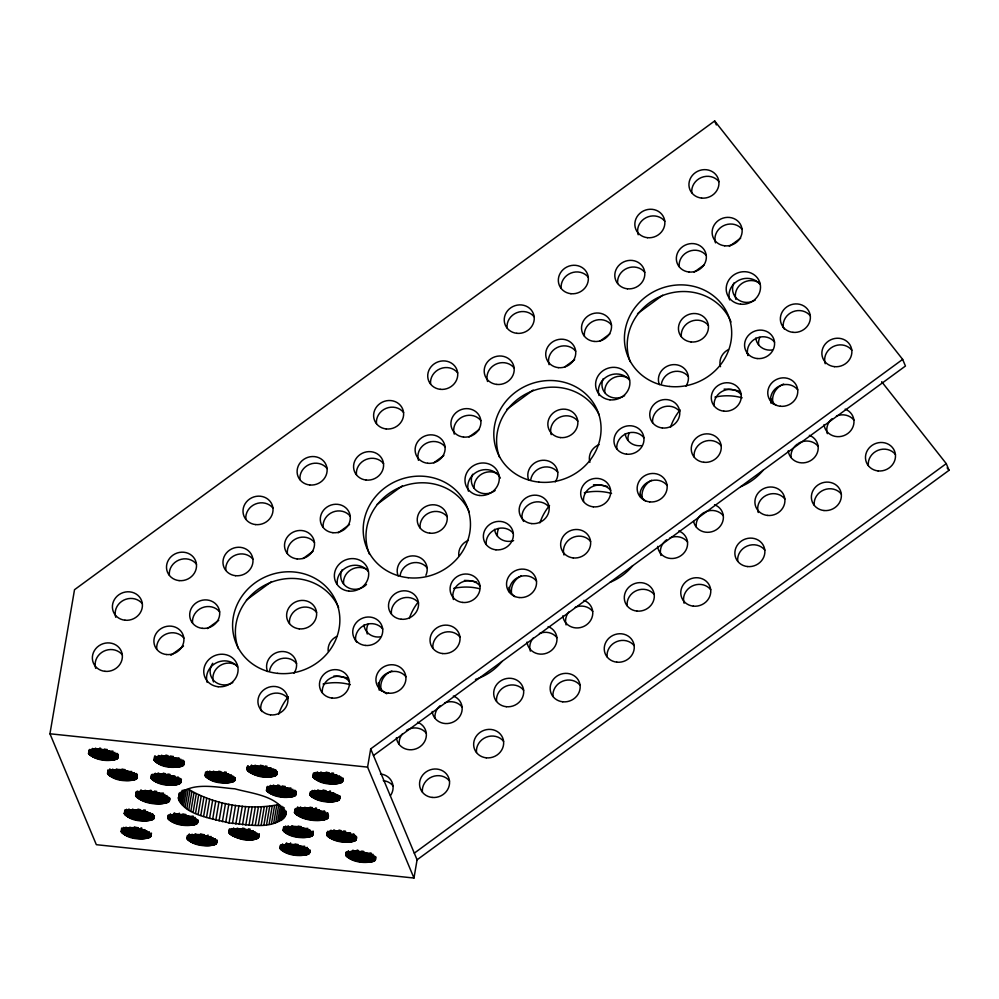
<?xml version="1.0" encoding="UTF-8"?>
<svg xmlns="http://www.w3.org/2000/svg" width="999" height="999" viewBox="0 0 999 999"><rect width="100%" height="100%" fill="white"/><g stroke="black" fill="none" stroke-linecap="round" stroke-linejoin="round"><path stroke-width="1.5" d="M247.115 769.08C252.622 776.947 269.867 780.294 277.048 773.763C274.375 768.456 267.008 767.869 261.775 766.633C258.204 766.146 254.52 765.908 250.961 766.595C248.239 766.27 245.642 771.727 247.627 766.033M178.247 797.864C186.526 780.119 219.268 787.886 234.84 788.81C251.486 793.568 279.807 795.704 285.602 815.034C273.788 831.38 246.341 824.013 229.083 823.001C214.61 818.681 176.386 814.697 179.033 793.306M258.803 837.037C253.621 828.883 236.376 825.873 228.896 832.005C233.479 839.073 256.968 845.341 259.328 833.99M902.659 359.39L370.691 748.888L417.082 859.802L413.973 878.034L96.341 844.692L49.95 733.778L74.513 589.697L714.672 120.966L902.659 359.39L905.444 366.034L373.476 755.544M88.424 753.321C93.244 745.279 112.662 750.261 118.194 756.805C114.236 763.898 87.275 760.152 88.948 750.274M88.586 753.646L89.098 750.611M88.799 753.97L89.573 749.425M89.073 754.307L89.848 749.75M89.41 754.645L90.185 750.099M89.798 754.994L90.572 750.436M90.235 755.331L91.271 749.25M90.722 755.669L91.758 749.587M91.259 756.006L92.557 748.401M91.846 756.33L93.144 748.738M92.482 756.655L93.769 749.063M93.157 756.967L94.443 749.375M93.869 757.279L95.417 748.164M94.618 757.579L96.166 748.463M95.405 757.866L96.953 748.763M96.216 758.154L97.777 749.038M97.065 758.416L98.614 749.3M97.927 758.666L99.75 748.026M98.826 758.903L100.637 748.263M99.725 759.128L101.286 750.012M100.649 759.327L102.21 750.212M101.586 759.515L103.134 750.399M102.522 759.677L104.333 749.05M103.459 759.827L105.27 749.2M104.395 759.964L106.219 749.325M105.332 760.064L107.155 749.437M106.269 760.164L107.817 751.048M107.18 760.227L108.729 751.111M108.079 760.276L109.628 751.161M108.966 760.301L110.514 751.186M107.405 773.089C114.323 766.283 131.631 769.867 137.35 777.522C131.319 783.491 106.868 780.993 107.929 770.054M107.617 773.738L108.004 770.379M109.815 760.301L111.376 751.198M107.805 774.063L108.317 771.028M108.054 774.4L108.566 771.365M110.652 760.289L112.2 751.173M108.354 774.737L109.128 770.179M108.716 775.074L109.753 769.005M111.451 760.251L113.012 751.136M109.128 775.424L110.165 769.342M109.59 775.761L110.627 769.68M112.225 760.189L113.524 752.597M110.102 776.098L111.139 770.017M112.962 760.114L114.261 752.522M110.677 776.423L111.713 770.354M113.661 760.014L114.96 752.422M111.276 776.747L112.575 769.155M114.311 759.889L115.347 753.82M111.938 777.072L113.237 769.48M114.935 759.752L115.971 753.683M115.497 759.602L116.533 753.521M112.637 777.384L113.923 769.792M116.009 759.415L117.045 753.346M113.362 777.697L114.66 770.092M116.483 759.228L117.258 754.67M116.895 759.015L117.67 754.457M117.258 758.778L118.032 754.22M114.136 777.984L115.434 770.391M117.57 758.541L118.082 755.506M117.82 758.278L118.332 755.244M114.935 778.271L116.483 769.155M115.772 778.546L117.32 769.43M116.621 778.795L118.182 769.68M117.507 779.045L119.056 769.929M118.406 779.27L119.955 770.154M119.318 779.482L120.867 770.366M120.242 779.682L122.053 769.043M121.179 779.857L122.989 769.218M122.115 780.007L123.938 769.38M123.064 780.157L124.875 769.517M124.001 780.269L125.549 771.153M124.925 780.369L126.486 771.253M125.849 780.444L127.41 771.34M126.761 780.506L128.309 771.39M127.647 780.544L129.208 771.428M128.521 780.556L130.07 771.44M129.37 780.556L130.919 771.44M121.129 831.418C127.672 824.275 145.142 828.146 151.049 835.551C145.292 841.857 120.355 839.123 121.603 828.071M124.251 813.348C131.156 806.543 148.476 810.127 154.196 817.781C148.114 823.75 123.314 821.278 124.75 810.002M121.229 831.742L121.753 828.708M124.326 813.673L124.838 810.639M121.391 832.067L121.903 829.033M124.45 813.998L124.975 810.963M130.182 780.531L131.743 771.415M121.603 832.404L122.128 829.37M124.65 814.322L125.162 811.288M124.887 814.66L125.674 810.102M121.878 832.741L122.665 828.183M130.969 780.481L132.268 772.876M122.215 833.079L122.989 828.521M125.2 814.997L125.974 810.439M125.549 815.334L126.586 809.265M122.602 833.416L123.639 827.334M131.731 780.406L133.017 772.814M125.961 815.671L126.998 809.602M123.039 833.753L124.076 827.684M132.442 780.319L133.741 772.726M126.436 816.021L127.472 809.939M123.526 834.09L124.563 828.021M126.948 816.345L127.984 810.276M133.117 780.207L134.415 772.614M124.063 834.427L125.1 828.346M127.51 816.683L128.809 809.09M133.754 780.082L134.79 774M124.65 834.752L125.949 827.16M128.122 817.007L129.42 809.415M134.341 779.932L135.377 773.85M125.287 835.077L126.586 827.484M134.89 779.757L135.926 773.688M128.771 817.332L130.07 809.739M125.961 835.401L127.26 827.809M135.377 779.57L136.413 773.501M129.47 817.644L130.769 810.052M135.814 779.37L136.601 774.812M136.201 779.145L136.988 774.587M126.673 835.713L127.972 828.109M136.538 778.908L137.313 774.35M130.207 817.956L131.506 810.351M136.813 778.658L137.338 775.624M127.422 836.013L128.721 828.408M130.969 818.243L132.53 809.128M128.209 836.3L129.77 827.184M135.552 795.641C140.647 786.725 164.086 792.294 169.643 799.862C164.623 807.716 134.64 803.658 135.976 792.232M131.781 818.531L133.329 809.415M135.714 796.016L136.501 791.458M129.021 836.575L130.582 827.459M135.951 796.39L136.726 791.832M132.605 818.805L134.166 809.689M136.239 796.777L137.013 792.219M129.87 836.837L131.418 827.721M136.601 797.165L137.637 791.083M133.466 819.055L135.015 809.939M137.025 797.552L138.049 791.47M130.744 837.087L132.293 827.971M137.5 797.939L138.536 791.857M134.341 819.305L135.901 810.189M138.049 798.326L139.073 792.244M131.631 837.324L133.179 828.208M135.24 819.53L136.801 810.414M138.649 798.701L139.935 791.108M132.53 837.549L134.353 826.91M139.298 799.088L140.847 789.972M136.164 819.742L137.974 809.103M133.454 837.749L135.265 827.122M139.997 799.462L141.558 790.346M137.088 819.942L138.898 809.302M140.759 799.824L142.308 790.709M134.39 837.936L136.201 827.309M138.024 820.117L139.835 809.477M141.558 800.174L143.119 791.058M135.327 838.111L137.138 827.472M138.961 820.266L140.509 811.151M142.407 800.524L143.956 791.408M136.264 838.261L138.074 827.622M139.897 820.416L141.458 811.3M143.294 800.861L145.105 790.221M137.213 838.386L138.761 829.27M140.834 820.529L142.395 811.413M144.218 801.186L146.029 790.546M138.149 838.498L139.698 829.382M141.771 820.629L143.581 809.989M145.167 801.485L146.978 790.858M139.073 838.586L140.884 827.946M142.695 820.703L144.505 810.077M139.985 838.648L141.796 828.021M146.154 801.785L147.964 791.146M143.606 820.766L145.417 810.127M150.961 777.834C157.467 770.654 174.95 774.55 180.869 781.93C176.036 788.373 149.7 785.127 151.486 774.787M154.071 759.727C161.039 752.959 178.334 756.505 184.016 764.198C177.897 770.129 152.635 767.694 154.633 756.081M140.884 838.698L142.445 829.582M151.061 778.146L151.586 775.112M154.146 760.039L154.658 757.005M147.165 802.06L148.976 791.42M151.224 778.483L151.748 775.436M154.271 760.364L154.795 757.329M151.448 778.808L152.223 774.25M154.458 760.701L155.232 756.143M144.493 820.803L146.041 811.688M154.695 761.026L155.482 756.468M151.723 779.145L152.497 774.587M141.771 838.723L143.319 829.607M154.995 761.363L155.782 756.805M148.189 802.309L150.262 790.159M152.06 779.482L152.835 774.924M145.367 820.816L146.915 811.7M155.357 761.7L156.131 757.142M152.447 779.819L153.222 775.274M142.62 838.735L144.181 829.62M155.769 762.05L156.543 757.492M152.884 780.169L153.921 774.088M146.204 820.816L147.765 811.7M149.238 802.547L151.311 790.396M156.231 762.387L157.255 756.305M143.456 838.723L145.017 829.607M153.384 780.506L154.42 774.425M156.731 762.724L157.767 756.643M147.028 820.791L148.327 813.186M153.921 780.831L155.22 773.238M144.268 838.685L145.554 831.081M150.3 802.771L152.11 792.132M157.293 763.049L158.591 755.456M147.815 820.741L149.113 813.136M154.508 781.168L155.807 773.576M145.03 838.623L146.329 831.031M157.904 763.386L159.203 755.781M151.373 802.971L153.184 792.332M148.564 820.666L149.862 813.074M155.145 781.493L156.443 773.9M145.767 838.536L147.065 830.943M158.554 763.698L159.852 756.106M155.819 781.805L157.118 774.213M149.288 820.579L150.574 812.986M152.447 803.146L154.52 790.996M146.466 838.436L147.502 832.367M159.253 764.01L160.539 756.418M149.962 820.466L150.999 814.385M156.531 782.117L158.092 773.001M147.128 838.323L148.164 832.242M159.977 764.322L161.526 755.207M147.74 838.186L148.776 832.105M150.599 820.341L151.636 814.26M153.521 803.308L155.594 791.146M157.293 782.417L158.841 773.301M151.186 820.191L152.223 814.11M148.302 838.024L149.338 831.942M160.739 764.622L162.3 755.506M148.826 837.849L149.6 833.291M151.723 820.017L152.76 813.935M154.595 803.433L156.668 791.283M158.079 782.704L159.628 773.588M149.288 837.649L150.062 833.091M152.223 819.829L152.997 815.271M161.538 764.897L163.099 755.781M149.7 837.437L150.225 834.402M152.66 819.63L153.434 815.072M158.891 782.979L160.439 773.863M153.047 819.405L153.571 816.37M155.657 803.546L157.467 792.906M150.062 837.212L150.587 834.165M162.375 765.172L163.923 756.056M150.374 836.962L150.886 833.928M153.384 819.168L153.896 816.133M150.624 836.712L151.149 833.666M153.659 818.918L154.183 815.883M159.74 783.241L161.289 774.138M150.824 836.438L151.473 833.116M153.883 818.656L154.395 815.609M156.706 803.633L158.516 792.994M163.224 765.434L164.785 756.318M160.602 783.491L162.163 774.387M164.111 765.671L165.921 755.044M157.742 803.696L159.553 793.056M161.501 783.728L163.312 773.101M165.01 765.908L166.821 755.269M158.754 803.733L160.577 793.094M162.4 783.953L164.223 773.313M165.921 766.121L167.732 755.481M159.753 803.745L161.563 793.106M163.324 784.153L165.135 773.526M166.845 766.32L168.394 757.205M160.714 803.733L162.525 793.106M164.261 784.34L165.809 775.224M161.638 803.696L163.449 793.069M167.782 766.495L169.331 757.379M165.197 784.502L166.746 775.399M168.719 766.658L170.529 756.018M162.537 803.646L164.086 794.53M166.134 784.652L167.944 774.025M163.386 803.558L164.935 794.442M169.655 766.795L171.478 756.156M167.083 784.789L168.893 774.15M164.198 803.446L165.497 795.853M170.604 766.92L172.415 756.28M168.007 784.889L169.83 774.262M164.96 803.321L166.259 795.728M171.528 767.02L173.339 756.38M165.684 803.171L166.97 795.566M168.943 784.977L170.492 775.873M166.346 802.996L167.382 796.915M172.452 767.095L174.013 757.979M169.855 785.052L171.403 775.936M166.958 802.796L167.994 796.715M167.507 802.584L168.282 798.026M173.364 767.157L174.912 758.041M170.754 785.102L172.303 775.986M167.994 802.347L168.781 797.789M168.431 802.085L169.206 797.527M174.251 767.195L175.812 758.079M168.806 801.81L169.318 798.775M171.628 785.127L173.189 776.011M169.106 801.523L169.63 798.488M169.355 801.21L169.867 798.176M175.125 767.207L176.686 758.091M172.49 785.127L174.051 776.011M175.974 767.207L177.522 758.091M167.807 818.094C174.313 810.901 191.796 814.809 197.715 822.189C192.869 828.633 166.546 825.386 168.319 815.047M173.327 785.114L174.875 775.998M167.907 818.406L168.419 815.371M168.069 818.743L168.581 815.696M176.798 767.182L178.346 758.066M168.294 819.068L168.806 816.033M174.126 785.077L175.424 777.472M168.569 819.405L169.081 816.37M177.585 767.132L179.133 758.016M168.893 819.742L169.68 815.184M174.9 785.014L176.186 777.422M169.281 820.079L170.317 814.01M178.334 767.07L179.633 759.477M169.73 820.429L170.767 814.347M175.624 784.927L176.923 777.334M179.058 766.982L180.357 759.377M170.217 820.766L171.254 814.684M176.323 784.827L177.622 777.234M179.745 766.87L181.031 759.277M170.767 821.091L171.791 815.022M176.985 784.715L178.272 777.11M180.382 766.745L181.418 760.664M171.353 821.428L172.39 815.346M177.585 784.565L178.621 778.496M180.969 766.595L182.005 760.514M178.159 784.415L179.196 778.333M171.978 821.752L173.277 814.148M178.671 784.227L179.708 778.159M181.518 766.42L182.555 760.351M179.133 784.04L179.92 779.482M182.018 766.245L183.042 760.164M172.665 822.065L174.213 812.949M179.545 783.828L180.332 779.27M182.455 766.033L183.229 761.475M182.854 765.821L183.629 761.263M173.376 822.377L174.925 813.261M179.907 783.591L180.694 779.033M180.22 783.353L180.732 780.306M183.192 765.584L183.966 761.026M180.469 783.091L180.981 780.057M183.466 765.334L183.991 762.287M180.657 782.816L181.381 779.195M183.691 765.072L184.378 761.75M174.126 822.676L175.687 813.561M178.384 798.988L179.171 794.43M174.912 822.964L176.473 813.848M178.734 800.137L180.032 792.544M179.296 801.31L180.844 792.195M175.737 823.238L177.285 814.123M176.573 823.501L178.134 814.385M180.057 802.497L182.13 790.346M177.447 823.75L179.258 813.124M181.031 803.708L183.366 790.034M178.334 823.988L179.895 814.872M182.205 804.919L184.79 789.722M179.246 824.212L180.794 815.097M180.17 824.412L181.718 815.296M183.579 806.131L186.426 789.422M181.094 824.6L182.917 813.96M182.043 824.762L183.853 814.135M185.14 807.354L188.237 789.123C214.91 804.907 248.426 810.626 278.821 804.545L275.712 822.776M182.979 824.912L184.79 814.285M183.916 825.049L185.727 814.41M186.875 808.566L189.985 790.334M184.852 825.149L186.401 816.033M185.777 825.236L187.337 816.121M188.799 809.764L191.908 791.533M186.701 825.311L188.249 816.195M187.6 825.361L189.148 816.245M188.474 825.386L190.022 816.27M190.896 810.951L194.006 792.719M186.95 838.473C193.107 831.006 210.777 835.152 216.82 842.319C212.312 849.025 185.752 845.566 187.475 835.426M187.075 838.785L187.6 835.751M189.335 825.386L190.884 816.27M187.263 839.123L187.787 836.088M187.512 839.46L188.024 836.413M190.16 825.374L191.721 816.258M187.812 839.797L188.586 835.239M188.162 840.134L189.198 834.053M190.971 825.336L192.52 816.22M193.144 812.112L196.254 793.88M188.574 840.471L189.61 834.39M189.036 840.808L190.072 834.739M191.733 825.274L193.294 816.158M189.548 841.146L190.584 835.064M192.47 825.186L193.769 817.594M190.11 841.483L191.134 835.401M193.169 825.087L194.455 817.494M190.709 841.807L192.008 834.215M195.554 813.248L198.664 795.029M193.818 824.974L195.117 817.369M191.358 842.132L192.657 834.527M194.43 824.824L195.467 818.755M194.992 824.674L196.029 818.593M192.058 842.444L193.344 834.852M195.517 824.487L196.291 819.929M192.782 842.744L194.081 835.152M195.979 824.3L196.753 819.742M196.391 824.075L197.165 819.53M198.114 814.36L201.211 796.141M193.556 843.044L195.105 833.928M196.753 823.85L197.265 820.816M205.095 775.386C211.988 768.556 229.308 772.152 235.04 779.794C228.971 785.788 204.171 783.303 205.594 772.04M197.053 823.613L197.577 820.566M205.17 775.699L205.682 772.664M197.303 823.351L197.827 820.304M205.294 776.023L205.819 772.989M197.49 823.076L198.014 820.042M205.494 776.36L206.006 773.313M194.355 843.331L195.904 834.215M205.744 776.698L206.518 772.14M206.044 777.035L206.818 772.477M206.406 777.372L207.442 771.29M195.18 843.606L196.728 834.49M206.818 777.709L207.854 771.628M200.799 815.446L203.896 797.214M196.041 843.855L197.59 834.739M207.28 778.046L208.316 771.965M207.804 778.383L208.841 772.302M196.915 844.105L198.464 834.989M208.366 778.721L209.665 771.116M197.814 844.33L199.363 835.214M208.978 779.045L210.277 771.44M209.64 779.357L210.926 771.765M198.726 844.542L200.537 833.915M203.596 816.483L206.706 798.251M210.327 779.682L211.626 772.077M199.65 844.742L201.461 834.103M211.064 779.982L212.362 772.389M200.587 844.917L202.397 834.29M211.838 780.269L213.386 771.166M201.523 845.079L203.334 834.452M212.637 780.556L214.198 771.44M206.518 817.482L209.628 799.25M202.472 845.216L204.283 834.59M213.474 780.831L215.022 771.715M203.409 845.341L204.957 836.225M214.323 781.081L215.884 771.977M204.333 845.441L205.894 836.325M215.21 781.33L216.758 772.215M209.54 818.431L212.65 800.211M205.257 845.529L206.818 836.413M216.109 781.555L217.657 772.439M206.169 845.579L207.979 834.952M217.02 781.767L218.831 771.141M207.068 845.616L208.616 836.5M217.944 781.967L219.768 771.328M207.929 845.641L209.49 836.525M218.881 782.142L220.704 771.503M212.65 819.342L215.759 801.111M208.779 845.629L210.339 836.525M219.83 782.292L221.378 773.189M209.603 845.604L211.151 836.488M220.767 782.442L222.315 773.326M210.389 845.566L211.688 837.961M221.703 782.554L223.264 773.438M211.151 845.491L212.437 837.899M215.834 820.191L218.943 801.96M211.863 845.404L213.162 837.811M222.64 782.654L224.45 772.015M212.55 845.291L213.586 839.222M223.564 782.729L225.374 772.102M213.187 845.166L214.223 839.085M213.774 845.017L214.81 838.948M224.463 782.791L226.273 772.152M214.323 844.854L215.359 838.773M214.822 844.667L215.597 840.109M225.362 782.829L226.91 773.713M215.26 844.467L216.046 839.909M219.081 820.978L222.19 802.759M215.659 844.242L216.171 841.208M215.996 844.005L216.508 840.971M226.224 782.841L227.784 773.726M216.271 843.755L217.02 840.459M216.671 843.218L217.183 840.184M227.073 782.829L228.621 773.726M227.884 782.804L229.183 775.212M228.671 782.754L229.97 775.162M222.39 821.715L225.499 803.483M229.42 782.692L230.719 775.087M230.145 782.592L231.431 774.999M230.819 782.492L231.855 776.41M231.456 782.354L232.48 776.273M232.043 782.205L233.079 776.123M225.724 822.389L228.833 804.158M232.58 782.03L233.354 777.484M233.067 781.842L233.853 777.297M233.516 781.643L234.29 777.085M233.903 781.418L234.415 778.383M234.228 781.181L234.753 778.146M234.503 780.931L235.027 777.896M234.728 780.669L235.24 777.634M229.083 823.001L232.193 804.769M228.908 832.317L229.408 828.97M228.983 832.642L229.495 829.595M229.121 832.966L229.633 829.919M229.308 833.291L229.82 830.256M229.558 833.628L230.332 829.07M229.857 833.965L230.632 829.407M230.22 834.302L230.994 829.744M230.632 834.64L231.668 828.571M232.455 823.538L235.564 805.306M231.106 834.977L232.143 828.908M231.618 835.314L232.655 829.245M232.18 835.651L233.479 828.059M232.792 835.976L234.091 828.383M233.454 836.3L234.74 828.708M235.826 824.013L238.936 805.781M234.153 836.613L235.439 829.02M234.877 836.912L236.176 829.32M235.652 837.212L237.2 828.096M247.153 769.692L247.615 766.345M247.252 770.017L247.777 766.982M247.415 770.354L247.939 767.307M247.64 770.679L248.426 766.121M236.451 837.487L238.012 828.383M247.927 771.016L248.701 766.458M239.186 824.4L242.295 806.181M248.264 771.353L249.038 766.795M237.287 837.761L238.836 828.646M248.651 771.69L249.425 767.132M249.101 772.04L249.875 767.482M238.149 838.024L239.698 828.908M249.588 772.377L250.624 766.295M239.023 838.261L240.584 829.145M250.137 772.702L251.423 765.109M250.724 773.039L252.023 765.434M239.922 838.498L241.483 829.382M242.52 824.737L245.629 806.505M251.361 773.363L252.66 765.758M240.834 838.698L242.657 828.071M252.035 773.676L253.334 766.083M241.77 838.898L243.581 828.258M252.759 773.988L254.058 766.383M253.509 774.287L255.07 765.172M242.707 839.073L244.518 828.446M245.804 824.987L248.913 806.755M254.295 774.575L255.856 765.459M243.644 839.235L245.192 830.119M255.12 774.849L256.681 765.734M244.58 839.372L246.141 830.256M255.969 775.112L257.517 765.996M245.517 839.485L247.078 830.381M256.843 775.361L258.391 766.245M246.453 839.585L248.264 828.958M249.038 825.162L252.135 806.93M257.73 775.599L259.278 766.483M247.377 839.672L249.188 829.033M258.641 775.811L260.452 765.184M248.276 839.722L250.1 829.095M259.565 776.011L261.376 765.384M249.176 839.759L250.724 830.644M260.489 776.198L262.312 765.571M252.198 825.261L255.307 807.03M250.037 839.772L251.598 830.656M261.426 776.373L263.249 765.734M250.886 839.772L252.435 830.656M251.698 839.747L253.259 830.631M262.375 776.51L263.923 767.394M252.485 839.697L253.783 832.092M263.311 776.648L265.122 766.008M255.282 825.286L258.391 807.055M253.247 839.622L254.533 832.03M264.248 776.747L266.059 766.121M253.958 839.535L255.257 831.942M265.172 776.835L266.983 766.208M254.633 839.422L255.669 833.341M255.269 839.285L256.306 833.216M266.084 776.91L267.645 767.794M255.856 839.135L256.893 833.066M258.279 825.224L261.388 807.005M256.393 838.973L257.168 834.415M266.983 776.947L268.544 767.831M256.893 838.785L257.667 834.227M257.33 838.573L258.104 834.015M267.869 776.972L269.418 767.856M257.717 838.361L258.229 835.314M258.042 838.124L258.566 835.077M258.316 837.874L258.841 834.827M266.358 790.246C271.129 782.18 290.584 787.2 296.129 793.718C292.207 800.836 265.21 797.065 266.883 787.212M268.719 776.972L270.279 767.856M258.541 837.599L259.216 834.29M266.521 790.584L267.045 787.537M266.745 790.908L267.52 786.35M261.164 825.099L264.273 806.867M267.02 791.245L267.794 786.688M269.555 776.96L271.104 767.844M267.357 791.583L268.132 787.025M267.744 791.932L268.519 787.374M270.354 776.922L271.641 769.317M268.182 792.269L269.218 786.188M271.116 776.86L272.415 769.267M268.669 792.607L269.705 786.525M269.218 792.944L270.504 785.339M271.853 776.772L273.152 769.18M263.936 824.899L267.045 806.668M269.805 793.268L271.104 785.676M272.54 776.673L273.838 769.08M273.202 776.548L274.238 770.479M270.442 793.593L271.728 786.001M273.801 776.41L274.837 770.329M271.116 793.905L272.402 786.313M274.363 776.248L275.399 770.179M266.583 824.612L269.693 806.38M271.828 794.217L273.376 785.102M274.875 776.073L275.911 769.992M275.349 775.873L276.124 771.315M275.749 775.661L276.536 771.103M272.577 794.517L274.138 785.401M276.111 775.424L276.623 772.389M276.411 775.187L276.935 772.14M273.364 794.804L274.925 785.689M276.661 774.924L277.173 771.89M269.093 824.262L272.203 806.031M274.188 795.079L275.736 785.963M275.037 795.354L276.586 786.238M275.899 795.604L277.71 784.964M271.453 823.838L274.563 805.606M276.785 795.828L278.609 785.202M277.697 796.053L279.508 785.426M273.664 823.338L276.773 805.107M278.621 796.253L280.17 787.137M279.558 796.44L281.106 787.324M280.494 796.615L282.305 785.976M281.431 796.752L283.241 786.126M277.585 822.14L280.432 805.431M282.367 796.89L284.191 786.25M283.304 797.002L285.115 786.363M279.27 821.44L281.855 806.255M284.228 797.09L285.789 787.974M280.769 820.691L283.104 807.017M285.152 797.152L286.701 788.036M282.093 819.867L284.153 807.716M286.051 797.202L287.6 788.086M283.204 819.005L284.752 809.889M286.925 797.227L288.486 788.111M284.116 818.081L285.152 812M287.787 797.227L289.335 788.111M284.815 817.107L285.851 811.026M285.314 816.096L286.089 811.538M279.957 848.126C286.413 840.908 303.921 844.842 309.865 852.184C305.07 858.665 278.696 855.394 280.469 845.092M283.092 830.194C289.598 823.014 307.08 826.91 313.012 834.29C308.167 840.733 281.83 837.487 283.616 827.147M285.602 815.034L286.114 812M288.624 797.214L290.172 788.099M280.057 848.451L280.582 845.404M283.204 830.506L283.716 827.472M280.232 848.775L280.744 845.741M283.366 830.843L283.878 827.796M280.444 849.113L280.969 846.066M283.579 831.168L284.365 826.61M289.423 797.177L290.971 788.061M280.731 849.45L281.506 844.892M283.866 831.505L284.64 826.947M281.069 849.787L281.843 845.229M284.191 831.842L284.965 827.284M290.185 797.115L291.483 789.522M281.456 850.124L282.492 844.043M284.578 832.192L285.614 826.111M290.921 797.04L292.22 789.435M281.905 850.461L282.942 844.38M285.027 832.529L286.064 826.448M282.392 850.798L283.429 844.717M285.514 832.866L286.551 826.785M291.621 796.927L292.919 789.335M282.942 851.136L283.978 845.054M286.051 833.191L287.088 827.122M292.27 796.815L293.306 790.733M283.529 851.46L284.565 845.391M292.882 796.678L293.918 790.596M286.638 833.528L287.937 825.936M293.444 796.515L294.48 790.434M284.166 851.785L285.464 844.192M287.275 833.853L288.574 826.26M293.968 796.328L295.005 790.259M284.852 852.097L286.401 842.994M287.949 834.165L289.248 826.573M294.43 796.141L295.204 791.583M294.842 795.928L295.617 791.37M285.564 852.409L287.113 843.293M288.674 834.477L289.96 826.885M295.204 795.691L295.979 791.133M295.504 795.454L296.029 792.407M295.754 795.192L296.278 792.157M286.313 852.709L287.874 843.593M289.423 834.777L290.721 827.184M287.113 852.996L288.661 843.88M290.209 835.064L291.758 825.948M294.368 812.312C299.463 803.396 322.902 808.965 328.459 816.533C324.363 824.475 292.982 819.954 294.892 809.277M294.53 812.686L295.055 809.64M287.924 853.271L289.485 844.155M291.021 835.339L292.582 826.223M294.767 813.061L295.542 808.503M295.055 813.448L295.829 808.89M295.417 813.835L296.191 809.277M288.773 853.533L290.584 842.906M291.87 835.614L293.431 826.498M295.841 814.222L296.865 808.141M289.648 853.783L291.196 844.667M292.744 835.863L294.293 826.747M296.316 814.61L297.615 807.005M296.865 814.997L298.152 807.392M290.534 854.02L292.095 844.904M293.631 836.088L295.18 826.972M297.452 815.371L298.751 807.779M291.446 854.245L292.994 845.129M294.543 836.313L296.091 827.197M298.114 815.758L299.413 808.154M298.813 816.133L300.374 807.017M292.37 854.445L293.918 845.329M295.467 836.513L297.015 827.397M299.575 816.495L301.124 807.379M293.294 854.632L295.117 843.993M296.391 836.7L298.202 826.073M300.374 816.845L301.935 807.729M294.243 854.794L296.054 844.155M297.327 836.875L299.138 826.235M301.223 817.194L302.772 808.079M295.18 854.944L296.99 844.305M298.276 837.012L300.087 826.385M302.11 817.532L303.659 808.416M296.116 855.069L297.927 844.43M299.213 837.15L301.024 826.51M303.034 817.856L304.845 807.217M297.053 855.181L298.614 846.066M300.15 837.249L301.698 828.146M303.983 818.156L305.794 807.529M297.977 855.269L299.538 846.153M301.074 837.349L302.635 828.233M304.97 818.456L306.78 807.816M298.901 855.331L300.449 846.215M301.985 837.412L303.546 828.296M312.924 776.573C319.468 769.417 336.925 773.301 342.844 780.706C337.075 787 312.15 784.277 313.399 773.214M305.981 818.73L307.792 808.091M309.89 794.842C314.598 786.725 334.091 791.782 339.648 798.276C335.776 805.419 308.741 801.623 310.402 791.795M313.024 776.897L313.536 773.85M299.787 855.381L301.348 846.265M302.884 837.462L304.445 828.346M310.052 795.167L310.577 792.132M313.187 777.222L313.698 774.175M310.277 795.504L310.789 792.457M313.399 777.547L314.173 772.989M310.552 795.841L311.338 791.283M313.674 777.884L314.448 773.326M300.674 855.406L302.222 846.29M303.771 837.487L305.319 828.371M307.005 818.98L308.828 808.353M310.889 796.178L311.676 791.62M314.011 778.221L314.785 773.663M311.288 796.515L312.325 790.434M314.398 778.571L315.422 772.489M301.523 855.406L303.084 846.29M304.633 837.487L306.181 828.371M311.725 796.852L312.762 790.771M314.835 778.908L315.871 772.826M308.054 819.217L310.127 807.067M312.225 797.19L313.261 791.108M302.36 855.381L303.908 846.265M305.457 837.474L307.018 828.358M315.322 779.245L316.358 773.164M312.762 797.527L313.798 791.445M315.859 779.582L317.158 771.977M303.159 855.344L304.707 846.228M309.116 819.442L311.188 807.292M306.256 837.437L307.817 828.321M313.361 797.851L314.648 790.259M316.446 779.907L317.744 772.314M303.921 855.281L305.219 847.689M307.03 837.374L308.329 829.782M310.19 819.642L312.262 807.492M313.998 798.176L315.284 790.584M317.083 780.231L318.369 772.639M304.658 855.206L305.956 847.602M307.767 837.287L309.053 829.694M314.673 798.488L315.971 790.896M317.757 780.544L319.043 772.951M311.263 819.817L313.074 809.19M305.357 855.107L306.643 847.502M308.466 837.187L309.752 829.595M315.384 798.8L316.683 791.208M318.469 780.856L319.767 773.263M306.006 854.982L307.292 847.389M309.116 837.075L310.152 830.993M312.337 819.979L314.148 809.34M306.618 854.832L307.642 848.763M309.727 836.925L310.764 830.856M316.146 799.1L317.694 789.984M319.218 781.156L320.766 772.04M307.18 854.682L308.204 848.601M310.289 836.775L311.064 832.217M307.692 854.495L308.466 849.937M313.411 820.104L315.484 807.954M316.933 799.387L318.481 790.271M320.005 781.443L321.553 772.327M310.801 836.588L311.588 832.03M308.154 854.295L308.928 849.737M311.276 836.4L312.05 831.842M308.566 854.083L309.078 851.048M311.688 836.188L312.462 831.63M317.757 799.662L319.305 790.546M320.816 781.73L322.377 772.614M314.473 820.216L316.546 808.066M308.916 853.858L309.44 850.811M312.05 835.951L312.824 831.393M309.215 853.608L309.74 850.574M312.35 835.713L313.124 831.156M309.465 853.346L310.165 850.037M312.6 835.451L313.112 832.417M318.594 799.924L320.155 790.821M321.666 781.992L323.214 772.876M312.787 835.176L313.311 832.142M315.522 820.304L317.332 809.665M319.468 800.174L321.016 791.071M322.527 782.242L324.088 773.126M316.558 820.366L318.369 809.727M320.354 800.411L321.915 791.295M323.426 782.479L324.975 773.363M317.57 820.404L319.393 809.764M321.266 800.636L323.077 789.997M324.325 782.704L326.136 772.065M318.569 820.416L320.117 811.3M322.19 800.836L324.001 790.197M325.249 782.904L327.06 772.264M319.53 820.404L321.079 811.288M323.127 801.023L324.937 790.384M326.186 783.091L327.997 772.452M320.454 820.366L322.003 811.25M324.063 801.186L325.874 790.559M327.123 783.253L328.933 772.627M321.353 820.304L322.902 811.2M325 801.335L326.561 792.219M328.059 783.403L329.62 774.287M322.202 820.229L323.751 811.113M325.936 801.46L327.497 792.344M328.996 783.541L330.557 774.425M323.014 820.117L324.563 811.001M326.873 801.573L328.434 792.457M329.932 783.641L331.743 773.014M323.776 819.992L325.075 812.399M324.5 819.842L325.786 812.237M327.809 801.66L329.62 791.021M330.869 783.74L332.679 773.101M325.162 819.667L326.198 813.586M328.721 801.722L330.532 791.096M331.78 783.803L333.591 773.164M325.774 819.467L326.81 813.386M326.323 819.242L327.36 813.174M326.81 819.018L327.847 812.936M329.62 801.772L331.168 792.657M332.679 783.853L334.228 774.737M327.247 818.755L328.022 814.197M327.622 818.481L328.134 815.446M330.494 801.797L332.055 792.682M333.566 783.878L335.115 774.762M327.922 818.193L328.446 815.159M331.356 801.797L332.904 792.682M334.415 783.878L335.976 774.762M332.18 801.785L333.741 792.669M335.252 783.865L336.8 774.749M326.735 835.102C331.431 826.985 350.936 832.042 356.481 838.536C352.622 845.678 325.574 841.882 327.247 832.055M326.898 835.426L327.41 832.392M327.123 835.763L327.897 831.205M332.979 801.735L334.278 794.143M336.051 783.828L337.35 776.235M327.397 836.088L328.172 831.543M327.734 836.438L328.509 831.88M333.753 801.685L335.04 794.08M336.825 783.765L338.124 776.173M328.122 836.775L328.896 832.217M334.478 801.598L335.776 794.005M328.571 837.112L329.608 831.031M337.562 783.691L338.861 776.098M329.058 837.449L330.095 831.368M335.177 801.498L336.213 795.416M338.261 783.591L339.56 775.998M329.608 837.786L330.906 830.181M335.826 801.373L336.863 795.291M338.911 783.466L339.947 777.397M336.438 801.235L337.475 795.154M330.194 838.111L331.493 830.519M339.535 783.328L340.559 777.259M337 801.073L338.037 794.992M340.097 783.166L341.134 777.097M330.831 838.436L332.13 830.843M337.512 800.886L338.286 796.34M340.609 782.991L341.396 778.433M331.506 838.748L332.804 831.156M337.974 800.699L338.748 796.141M341.084 782.804L341.858 778.246M338.386 800.486L339.161 795.928M341.496 782.592L342.27 778.034M332.23 839.06L333.778 829.944M338.748 800.249L339.26 797.214M341.858 782.354L342.382 779.32M339.048 800.012L339.56 796.965M342.17 782.117L342.682 779.07M339.285 799.749L339.997 796.44M342.42 781.855L342.932 778.82M339.61 799.188L340.122 796.153M342.607 781.58L343.269 778.258M332.979 839.36L334.54 830.244M333.778 839.647L335.327 830.531M334.59 839.922L336.151 830.806M335.439 840.184L336.988 831.068M336.313 840.434L337.862 831.318M337.2 840.671L339.011 830.044M338.112 840.896L339.922 830.256M339.036 841.096L340.846 830.456M339.96 841.283L341.521 832.167M340.896 841.445L342.457 832.329M341.845 841.595L343.656 830.956M342.782 841.72L344.593 831.081M343.718 841.832L345.529 831.193M344.643 841.92L346.203 832.804M345.554 841.982L347.115 832.866M346.453 842.032L348.014 832.916M347.34 842.057L348.888 832.941M345.729 854.994C352.272 847.851 369.742 851.722 375.649 859.128C370.766 865.534 344.455 862.312 346.253 851.96M345.829 855.319L346.353 852.284M348.189 842.057L349.75 832.941M345.991 855.644L346.503 852.609M346.203 855.981L346.728 852.934M346.478 856.318L347.003 853.271M349.026 842.032L350.574 832.929M346.815 856.655L347.59 852.097M347.202 856.992L348.239 850.911M349.825 841.995L351.124 834.402M347.64 857.329L348.676 851.26M350.587 841.932L351.885 834.34M348.127 857.666L349.163 851.598M348.663 858.004L349.7 851.922M351.323 841.857L352.622 834.265M349.25 858.328L350.287 852.259M352.023 841.757L353.309 834.165M349.887 858.653L351.173 851.061M352.672 841.633L353.958 834.04M353.284 841.495L354.308 835.414M350.562 858.978L351.848 851.385M353.846 841.333L354.87 835.251M351.273 859.29L352.822 850.174M354.358 841.146L355.132 836.588M354.82 840.958L355.594 836.4M413.973 878.034L367.582 767.12L370.691 748.888M352.023 859.59L353.584 850.474M355.232 840.746L356.006 836.188M355.582 840.509L356.106 837.474M355.881 840.259L356.406 837.224M352.809 859.877L354.358 850.761M356.131 840.009L356.655 836.962M353.621 860.151L355.182 851.036M354.47 860.414L356.019 851.298M355.344 860.663L357.155 850.037M356.231 860.901L358.042 850.274M357.13 861.126L358.691 852.01M358.054 861.325L359.615 852.209M358.991 861.513L360.539 852.397M359.927 861.687L361.738 851.048M360.864 861.837L362.674 851.198M361.813 861.962L363.624 851.323M362.737 862.075L364.298 852.959M363.673 862.162L365.222 853.046M364.585 862.224L366.133 853.109M365.484 862.274L367.045 853.158M366.371 862.299L367.919 853.183M367.22 862.312L368.781 853.196M368.057 862.287L369.618 853.183M368.856 862.249L370.417 853.146M369.63 862.199L371.191 853.084M370.367 862.112L371.665 854.52M371.066 862.012L372.365 854.42M371.728 861.9L373.014 854.307M372.34 861.762L373.376 855.681M372.902 861.6L373.938 855.519M373.426 861.425L374.2 856.867M373.888 861.225L374.662 856.667M374.3 861.013L375.087 856.455M374.662 860.788L375.187 857.741M374.975 860.539L375.487 857.504M375.224 860.276L375.936 856.967M170.941 655.282L183.516 646.066M207.417 628.571L218.744 620.292M246.403 600.024L271.566 581.605M303.009 558.591L313.062 551.223M338.224 532.804L349.538 524.512M377.21 504.258L402.36 485.839M433.803 462.812L443.868 455.444M469.018 437.025L479.083 429.657M506.755 409.403L533.166 390.06M564.61 367.045L574.662 359.677M599.825 341.258L609.877 333.891M637.549 313.636L662.699 295.217M694.143 272.19L704.208 264.822M729.357 246.403L740.684 238.124M414.298 853.146L946.265 463.636L881.68 381.73M417.082 859.802L949.05 470.292L946.265 463.636M49.95 733.778L367.582 767.12M947.127 467.857L949.05 470.292M714.672 120.966L716.345 124.962M630.157 361.613A54.196 50.35 -22.7 0 1 662.574 295.542A54.196 50.35 -22.7 0 1 731.006 321.953M714.148 405.831A15.172 14.098 -22.7 0 1 723.763 390.597A15.172 14.098 -22.7 0 1 741.283 394.73M747.914 355.607A15.172 14.098 -22.7 0 1 755.843 338.511A15.172 14.098 -22.7 0 1 774.55 342.095M679.195 266.646A15.172 14.098 -22.7 0 1 688.811 251.423A15.172 14.098 -22.7 0 1 706.318 255.557M617.644 283.441A15.172 14.098 -22.7 0 1 627.272 268.219A15.172 14.098 -22.7 0 1 644.78 272.352M584.365 336.076A15.172 14.098 -22.7 0 1 593.993 320.854A15.172 14.098 -22.7 0 1 611.5 324.987M652.609 422.614A15.172 14.098 -22.7 0 1 662.225 407.392A15.172 14.098 -22.7 0 1 679.732 411.526M599.013 395.517A17.345 16.109 -22.7 0 1 608.079 375.986A17.345 16.109 -22.7 0 1 629.47 380.082M729.62 299.887A17.345 16.109 -22.7 0 1 738.686 280.357A17.345 16.109 -22.7 0 1 760.077 284.453M825.199 363.723A15.172 14.098 -22.7 0 1 833.129 346.628A15.172 14.098 -22.7 0 1 851.847 350.212M691.795 192.72A15.172 14.098 -22.7 0 1 701.423 177.497A15.172 14.098 -22.7 0 1 718.93 181.631M507.08 327.959A15.172 14.098 -22.7 0 1 516.708 312.737A15.172 14.098 -22.7 0 1 534.215 316.87M639.997 496.54A15.172 14.098 -22.7 0 1 649.625 481.318A15.172 14.098 -22.7 0 1 667.132 485.452M499.537 457.255A54.196 50.35 -22.7 0 1 530.506 391.77A54.196 50.35 -22.7 0 1 599.213 414.922M583.528 501.461A15.172 14.098 -22.7 0 1 593.156 486.238A15.172 14.098 -22.7 0 1 610.664 490.359M616.808 448.826A15.172 14.098 -22.7 0 1 626.435 433.603A15.172 14.098 -22.7 0 1 643.943 437.724M549.063 364.697A15.172 14.098 -22.7 0 1 556.992 347.615A15.172 14.098 -22.7 0 1 575.711 351.186M487.524 381.493A15.172 14.098 -22.7 0 1 495.454 364.398A15.172 14.098 -22.7 0 1 514.173 367.982M454.245 434.128A15.172 14.098 -22.7 0 1 462.175 417.033A15.172 14.098 -22.7 0 1 480.894 420.616M521.99 518.244A15.172 14.098 -22.7 0 1 531.618 503.021A15.172 14.098 -22.7 0 1 549.125 507.155M468.406 491.158A17.345 16.109 -22.7 0 1 478.846 470.991A17.345 16.109 -22.7 0 1 500.387 478.084M694.105 456.93A15.172 14.098 -22.7 0 1 703.721 441.708A15.172 14.098 -22.7 0 1 721.241 445.841M561.176 288.349A15.172 14.098 -22.7 0 1 570.804 273.127A15.172 14.098 -22.7 0 1 588.311 277.26M376.473 423.588A15.172 14.098 -22.7 0 1 386.089 408.366A15.172 14.098 -22.7 0 1 403.608 412.5M509.39 592.182A15.172 14.098 -22.7 0 1 519.018 576.96A15.172 14.098 -22.7 0 1 536.525 581.081M369.455 554.233A54.196 50.35 -22.7 0 1 399.9 487.4A54.196 50.35 -22.7 0 1 469.218 511.888M453.409 599.512A15.172 14.098 -22.7 0 1 461.338 582.417A15.172 14.098 -22.7 0 1 480.057 586.001M486.201 544.455A15.172 14.098 -22.7 0 1 495.829 529.233A15.172 14.098 -22.7 0 1 513.336 533.366M418.456 460.327A15.172 14.098 -22.7 0 1 426.386 443.244A15.172 14.098 -22.7 0 1 445.104 446.828M356.431 474.7A15.172 14.098 -22.7 0 1 366.059 459.478A15.172 14.098 -22.7 0 1 383.566 463.611M563.985 554.982A15.172 14.098 -22.7 0 1 571.915 537.899A15.172 14.098 -22.7 0 1 590.621 541.47M430.569 383.978A15.172 14.098 -22.7 0 1 440.197 368.756A15.172 14.098 -22.7 0 1 457.704 372.889M715.471 242.857A15.172 14.098 -22.7 0 1 723.401 225.774A15.172 14.098 -22.7 0 1 742.12 229.345M783.216 326.985A15.172 14.098 -22.7 0 1 792.844 311.763A15.172 14.098 -22.7 0 1 810.351 315.884M638.174 234.753A15.172 14.098 -22.7 0 1 646.116 217.657A15.172 14.098 -22.7 0 1 664.822 221.241M771.103 403.334A15.172 14.098 -22.7 0 1 779.033 386.238A15.172 14.098 -22.7 0 1 797.739 389.822M323.152 527.335A15.172 14.098 -22.7 0 1 332.779 512.112A15.172 14.098 -22.7 0 1 350.287 516.246M391.383 613.886A15.172 14.098 -22.7 0 1 401.011 598.651A15.172 14.098 -22.7 0 1 418.519 602.784M337.237 584.028A17.345 16.109 -22.7 0 1 348.239 566.62A17.345 16.109 -22.7 0 1 368.244 571.341M245.854 519.23A15.172 14.098 -22.7 0 1 255.482 504.008A15.172 14.098 -22.7 0 1 272.989 508.129M379.27 690.234A15.172 14.098 -22.7 0 1 387.2 673.139A15.172 14.098 -22.7 0 1 405.919 676.723M322.315 692.719A15.172 14.098 -22.7 0 1 331.943 677.497A15.172 14.098 -22.7 0 1 349.45 681.63M355.594 640.084A15.172 14.098 -22.7 0 1 365.209 624.862A15.172 14.098 -22.7 0 1 382.729 628.995M287.362 553.546A15.172 14.098 -22.7 0 1 296.978 538.324A15.172 14.098 -22.7 0 1 314.498 542.457M225.811 570.342A15.172 14.098 -22.7 0 1 235.439 555.107A15.172 14.098 -22.7 0 1 252.947 559.24M192.545 622.976A15.172 14.098 -22.7 0 1 202.16 607.742A15.172 14.098 -22.7 0 1 219.668 611.875M207.18 682.417A17.345 16.109 -22.7 0 1 216.246 662.886A17.345 16.109 -22.7 0 1 237.637 666.982M432.879 648.201A15.172 14.098 -22.7 0 1 442.507 632.979A15.172 14.098 -22.7 0 1 460.015 637.112M299.962 479.62A15.172 14.098 -22.7 0 1 309.59 464.385A15.172 14.098 -22.7 0 1 327.098 468.519M115.734 617.282A15.172 14.098 -22.7 0 1 123.664 600.187A15.172 14.098 -22.7 0 1 142.382 603.771M156.743 649.175A15.172 14.098 -22.7 0 1 166.371 633.953A15.172 14.098 -22.7 0 1 183.878 638.086M95.692 668.381A15.172 14.098 -22.7 0 1 103.621 651.298A15.172 14.098 -22.7 0 1 122.34 654.882M169.355 575.249A15.172 14.098 -22.7 0 1 178.971 560.027A15.172 14.098 -22.7 0 1 196.478 564.16M238.324 648.513A54.196 50.35 -22.7 0 1 270.017 582.729A54.196 50.35 -22.7 0 1 338.599 607.517M260.776 709.515A15.172 14.098 -22.7 0 1 270.392 694.293A15.172 14.098 -22.7 0 1 287.899 698.413M514.885 596.665A17.345 16.109 -22.7 0 1 508.891 587.387M583.94 600.387A15.172 14.098 -22.7 0 1 586.538 624.812A15.172 14.098 -22.7 0 1 562.824 615.846M380.494 773.975A15.172 14.098 -22.7 0 1 390.497 795.566M383.279 780.631A15.172 14.098 -22.7 0 1 393.057 785.888M417.532 722.227A15.172 14.098 -22.7 0 1 420.129 746.653A15.172 14.098 -22.7 0 1 396.416 737.687M399.2 744.342A15.172 14.098 -22.7 0 1 402.522 733.741M406.468 730.319A15.172 14.098 -22.7 0 1 426.336 733.254M328.184 651.148A15.172 14.098 -22.7 0 1 336.613 636.475M355.319 640.059A15.172 14.098 -22.7 0 1 356.655 642.132M267.545 671.515A15.172 14.098 -22.7 0 1 283.354 651.535A15.172 14.098 -22.7 0 1 293.993 673.176M269.555 670.866A15.172 14.098 -22.7 0 1 280.931 658.728A15.172 14.098 -22.7 0 1 296.566 663.498M681.306 336.588A15.172 14.098 -22.7 0 1 690.933 321.366A15.172 14.098 -22.7 0 1 708.441 325.499M814.222 505.169A15.172 14.098 -22.7 0 1 823.85 489.947A15.172 14.098 -22.7 0 1 841.358 494.08M380.419 636.875A15.172 14.098 -22.7 0 1 363.973 624.937M367.245 634.015A15.172 14.098 -22.7 0 1 368.007 624.263M453.321 696.016A15.172 14.098 -22.7 0 1 455.931 720.441A15.172 14.098 -22.7 0 1 432.205 711.488M434.99 718.131A15.172 14.098 -22.7 0 1 440.134 705.656M444.617 702.909A15.172 14.098 -22.7 0 1 462.125 707.042M386.75 693.768A17.345 16.109 -22.7 0 1 378.271 683.016M381.406 691.046A17.345 16.109 -22.7 0 1 391.845 670.878M289.473 623.488A15.172 14.098 -22.7 0 1 299.101 608.254A15.172 14.098 -22.7 0 1 316.608 612.387M552.996 696.44A15.172 14.098 -22.7 0 1 562.624 681.206A15.172 14.098 -22.7 0 1 580.132 685.339M501.973 661.463A54.196 50.35 -22.7 0 1 475.462 679.42M409.315 618.493A54.196 50.35 -22.7 0 1 417.957 602.397M464.448 580.407A54.196 50.35 -22.7 0 1 476.66 582.03M453.708 588.399A54.196 50.35 -22.7 0 1 479.445 588.686M496.54 701.348A15.172 14.098 -22.7 0 1 506.156 686.126A15.172 14.098 -22.7 0 1 523.663 690.259M548.139 626.598A15.172 14.098 -22.7 0 1 550.749 651.011A15.172 14.098 -22.7 0 1 527.035 642.057M530.307 651.123A15.172 14.098 -22.7 0 1 533.129 638.111M539.435 633.491A15.172 14.098 -22.7 0 1 556.942 637.624M458.791 555.519A15.172 14.098 -22.7 0 1 468.419 540.297M398.151 575.886A15.172 14.098 -22.7 0 1 412.662 555.881A15.172 14.098 -22.7 0 1 425.886 575.312M400.162 575.237A15.172 14.098 -22.7 0 1 411.538 563.099A15.172 14.098 -22.7 0 1 427.172 567.869M476.498 752.459A15.172 14.098 -22.7 0 1 486.113 737.237A15.172 14.098 -22.7 0 1 503.621 741.358M366.496 584.452A15.172 14.098 -22.7 0 1 347.277 587.237A15.172 14.098 -22.7 0 1 342.045 569.88M343.569 583.866A15.172 14.098 -22.7 0 1 350.836 569.842A15.172 14.098 -22.7 0 1 366.97 569.517M232.804 682.542A15.172 14.098 -22.7 0 1 214.186 680.981A15.172 14.098 -22.7 0 1 212.712 663.274M213.449 681.917A15.172 14.098 -22.7 0 1 219.668 665.834A15.172 14.098 -22.7 0 1 237.412 665.834M278.709 714.123A54.196 50.35 -22.7 0 1 288.311 696.827M333.828 676.036A54.196 50.35 -22.7 0 1 347.54 678.059M323.102 684.028A54.196 50.35 -22.7 0 1 350.324 684.715M714.547 504.757A15.172 14.098 -22.7 0 1 717.669 528.783A15.172 14.098 -22.7 0 1 693.618 521.428M696.216 526.873A15.172 14.098 -22.7 0 1 704.645 512.2M705.843 511.65A15.172 14.098 -22.7 0 1 723.351 515.784M809.365 435.327A15.172 14.098 -22.7 0 1 811.962 459.752A15.172 14.098 -22.7 0 1 788.248 450.786M791.033 457.442A15.172 14.098 -22.7 0 1 797.202 444.155M798.301 443.419A15.172 14.098 -22.7 0 1 818.169 446.353M720.504 366.67A15.172 14.098 -22.7 0 1 728.446 349.575M747.152 353.159A15.172 14.098 -22.7 0 1 748.488 355.232M659.377 384.615A15.172 14.098 -22.7 0 1 675.187 364.635A15.172 14.098 -22.7 0 1 685.826 386.276M661.375 383.978A15.172 14.098 -22.7 0 1 672.764 371.84A15.172 14.098 -22.7 0 1 688.398 376.598M607.105 656.818A15.172 14.098 -22.7 0 1 616.733 641.595A15.172 14.098 -22.7 0 1 634.24 645.729M495.117 490.546A15.172 14.098 -22.7 0 1 476.835 490.921A15.172 14.098 -22.7 0 1 472.652 474.25M474.188 488.236A15.172 14.098 -22.7 0 1 482.017 473.876A15.172 14.098 -22.7 0 1 498.626 474.575M772.252 349.975A15.172 14.098 -22.7 0 1 755.806 338.049M782.941 326.948A15.172 14.098 -22.7 0 1 784.277 329.021M758.591 344.705A15.172 14.098 -22.7 0 1 759.839 337.362M845.154 409.128A15.172 14.098 -22.7 0 1 847.751 433.541A15.172 14.098 -22.7 0 1 824.038 424.587M827.309 433.653A15.172 14.098 -22.7 0 1 831.967 418.768M836.45 416.021A15.172 14.098 -22.7 0 1 853.958 420.142M422.39 792.07A15.172 14.098 -22.7 0 1 432.018 776.847A15.172 14.098 -22.7 0 1 449.525 780.981M642.07 497.015A17.345 16.109 -22.7 0 1 651.698 480.244M645.504 501.023A17.345 16.109 -22.7 0 1 640.309 494.443M773.238 404.145A17.345 16.109 -22.7 0 1 783.678 383.978M776.111 405.394A17.345 16.109 -22.7 0 1 770.916 398.813M868.318 465.559A15.172 14.098 -22.7 0 1 877.946 450.337A15.172 14.098 -22.7 0 1 895.454 454.47M755.244 300.012A15.172 14.098 -22.7 0 1 737.562 299.275A15.172 14.098 -22.7 0 1 733.865 282.979M735.888 299.388A15.172 14.098 -22.7 0 1 742.107 283.304A15.172 14.098 -22.7 0 1 759.852 283.304M551.186 434.64A15.172 14.098 -22.7 0 1 559.115 417.545A15.172 14.098 -22.7 0 1 577.822 421.128M684.103 603.221A15.172 14.098 -22.7 0 1 692.032 586.126A15.172 14.098 -22.7 0 1 710.751 589.71M627.147 605.719A15.172 14.098 -22.7 0 1 636.775 590.496A15.172 14.098 -22.7 0 1 654.283 594.617M678.758 530.968A15.172 14.098 -22.7 0 1 681.355 555.382A15.172 14.098 -22.7 0 1 657.642 546.428M660.913 555.494A15.172 14.098 -22.7 0 1 666.595 539.785M670.042 537.849A15.172 14.098 -22.7 0 1 687.562 541.982M627.984 440.334A15.172 14.098 -22.7 0 1 629.233 432.992M641.645 445.604A15.172 14.098 -22.7 0 1 625.199 433.678M566.096 624.924A15.172 14.098 -22.7 0 1 568.918 611.9M575.224 607.28A15.172 14.098 -22.7 0 1 592.732 611.413M511.463 592.644A17.345 16.109 -22.7 0 1 521.091 575.874M737.712 561.188A15.172 14.098 -22.7 0 1 747.339 545.966A15.172 14.098 -22.7 0 1 764.847 550.099M624.637 395.641A15.172 14.098 -22.7 0 1 606.955 394.905A15.172 14.098 -22.7 0 1 603.259 378.609M604.795 392.607A15.172 14.098 -22.7 0 1 612.624 378.246A15.172 14.098 -22.7 0 1 629.245 378.933M420.079 527.847A15.172 14.098 -22.7 0 1 429.707 512.624A15.172 14.098 -22.7 0 1 447.215 516.758M589.897 462.3A15.172 14.098 -22.7 0 1 599.038 444.655M528.758 480.244A15.172 14.098 -22.7 0 1 544.58 460.277A15.172 14.098 -22.7 0 1 555.219 481.918M530.769 479.607A15.172 14.098 -22.7 0 1 542.157 467.47A15.172 14.098 -22.7 0 1 557.779 472.24M513.611 540.646A15.172 14.098 -22.7 0 1 494.592 529.308M521.728 518.219A15.172 14.098 -22.7 0 1 523.576 521.403M497.377 535.963A15.172 14.098 -22.7 0 1 498.626 528.621M714.934 397.127A54.196 50.35 -22.7 0 1 742.157 397.827M758.241 512.499A15.172 14.098 -22.7 0 1 766.171 495.404A15.172 14.098 -22.7 0 1 784.889 498.988M584.315 492.757A54.196 50.35 -22.7 0 1 611.55 493.456M763.199 470.204A54.196 50.35 -22.7 0 1 740.659 486.7M670.541 427.222A54.196 50.35 -22.7 0 1 680.132 409.94M724.1 389.123A54.196 50.35 -22.7 0 1 739.372 391.171M632.592 565.834A54.196 50.35 -22.7 0 1 610.052 582.33M539.935 522.864A54.196 50.35 -22.7 0 1 549.525 505.569M593.493 484.765A54.196 50.35 -22.7 0 1 607.28 486.401M260.502 709.477A15.172 14.098 -22.7 0 1 261.838 711.55M669.43 386.451A54.196 50.35 -22.7 0 0 728.221 315.309A54.196 50.35 -22.7 0 0 636.525 305.682A54.196 50.35 -22.7 0 0 669.43 386.451M723.888 411.176A15.172 14.098 -22.7 0 0 740.346 391.258A15.172 14.098 -22.7 0 0 714.672 388.561A15.172 14.098 -22.7 0 0 723.888 411.176M757.167 358.541A15.172 14.098 -22.7 0 0 773.626 338.624A15.172 14.098 -22.7 0 0 747.951 335.926A15.172 14.098 -22.7 0 0 757.167 358.541M688.935 272.003A15.172 14.098 -22.7 0 0 705.394 252.085A15.172 14.098 -22.7 0 0 679.72 249.388A15.172 14.098 -22.7 0 0 688.935 272.003M627.397 288.798A15.172 14.098 -22.7 0 0 643.856 268.881A15.172 14.098 -22.7 0 0 618.181 266.184A15.172 14.098 -22.7 0 0 627.397 288.798M594.118 341.433A15.172 14.098 -22.7 0 0 610.576 321.516A15.172 14.098 -22.7 0 0 584.902 318.818A15.172 14.098 -22.7 0 0 594.118 341.433M662.349 427.972A15.172 14.098 -22.7 0 0 678.808 408.054A15.172 14.098 -22.7 0 0 653.134 405.357A15.172 14.098 -22.7 0 0 662.349 427.972M609.989 399.825A17.345 16.109 -22.7 0 0 628.808 377.06A17.345 16.109 -22.7 0 0 599.462 373.988A17.345 16.109 -22.7 0 0 609.989 399.825M740.596 304.195A17.345 16.109 -22.7 0 0 759.415 281.431A17.345 16.109 -22.7 0 0 730.069 278.346A17.345 16.109 -22.7 0 0 740.596 304.195M834.452 366.658A15.172 14.098 -22.7 0 0 850.911 346.74A15.172 14.098 -22.7 0 0 825.249 344.043A15.172 14.098 -22.7 0 0 834.452 366.658M701.535 198.077A15.172 14.098 -22.7 0 0 717.994 178.159A15.172 14.098 -22.7 0 0 692.319 175.462A15.172 14.098 -22.7 0 0 701.535 198.077M516.82 333.316A15.172 14.098 -22.7 0 0 533.291 313.399A15.172 14.098 -22.7 0 0 507.617 310.701A15.172 14.098 -22.7 0 0 516.82 333.316M649.737 501.898A15.172 14.098 -22.7 0 0 666.208 481.98A15.172 14.098 -22.7 0 0 640.534 479.283A15.172 14.098 -22.7 0 0 649.737 501.898M538.811 482.08A54.196 50.35 -22.7 0 0 597.602 410.939A54.196 50.35 -22.7 0 0 505.919 401.311A54.196 50.35 -22.7 0 0 538.811 482.08M593.281 506.818A15.172 14.098 -22.7 0 0 609.74 486.888A15.172 14.098 -22.7 0 0 584.065 484.203A15.172 14.098 -22.7 0 0 593.281 506.818M626.548 454.183A15.172 14.098 -22.7 0 0 643.019 434.253A15.172 14.098 -22.7 0 0 617.345 431.568A15.172 14.098 -22.7 0 0 626.548 454.183M558.316 367.644A15.172 14.098 -22.7 0 0 574.787 347.714A15.172 14.098 -22.7 0 0 549.113 345.017A15.172 14.098 -22.7 0 0 558.316 367.644M496.778 384.428A15.172 14.098 -22.7 0 0 513.249 364.51A15.172 14.098 -22.7 0 0 487.574 361.813A15.172 14.098 -22.7 0 0 496.778 384.428M463.499 437.062A15.172 14.098 -22.7 0 0 479.97 417.145A15.172 14.098 -22.7 0 0 454.295 414.448A15.172 14.098 -22.7 0 0 463.499 437.062M531.73 523.601A15.172 14.098 -22.7 0 0 548.201 503.683A15.172 14.098 -22.7 0 0 522.527 500.986A15.172 14.098 -22.7 0 0 531.73 523.601M479.383 495.467A17.345 16.109 -22.7 0 0 498.189 472.702A17.345 16.109 -22.7 0 0 468.856 469.617A17.345 16.109 -22.7 0 0 479.383 495.467M703.845 462.287A15.172 14.098 -22.7 0 0 720.304 442.37A15.172 14.098 -22.7 0 0 694.63 439.672A15.172 14.098 -22.7 0 0 703.845 462.287M570.928 293.706A15.172 14.098 -22.7 0 0 587.387 273.788A15.172 14.098 -22.7 0 0 561.713 271.091A15.172 14.098 -22.7 0 0 570.928 293.706M386.213 428.946A15.172 14.098 -22.7 0 0 402.672 409.028A15.172 14.098 -22.7 0 0 376.998 406.331A15.172 14.098 -22.7 0 0 386.213 428.946M519.13 597.539A15.172 14.098 -22.7 0 0 535.589 577.609A15.172 14.098 -22.7 0 0 509.915 574.924A15.172 14.098 -22.7 0 0 519.13 597.539M408.204 577.709A54.196 50.35 -22.7 0 0 466.995 506.568A54.196 50.35 -22.7 0 0 375.299 496.94A54.196 50.35 -22.7 0 0 408.204 577.709M462.662 602.447A15.172 14.098 -22.7 0 0 479.133 582.529A15.172 14.098 -22.7 0 0 453.459 579.832A15.172 14.098 -22.7 0 0 462.662 602.447M495.941 549.812A15.172 14.098 -22.7 0 0 512.412 529.895A15.172 14.098 -22.7 0 0 486.738 527.197A15.172 14.098 -22.7 0 0 495.941 549.812M427.709 463.274A15.172 14.098 -22.7 0 0 444.168 443.356A15.172 14.098 -22.7 0 0 418.494 440.659A15.172 14.098 -22.7 0 0 427.709 463.274M366.171 480.057A15.172 14.098 -22.7 0 0 382.629 460.139A15.172 14.098 -22.7 0 0 356.955 457.442A15.172 14.098 -22.7 0 0 366.171 480.057M573.239 557.929A15.172 14.098 -22.7 0 0 589.697 537.999A15.172 14.098 -22.7 0 0 564.023 535.314A15.172 14.098 -22.7 0 0 573.239 557.929M440.309 389.335A15.172 14.098 -22.7 0 0 456.78 369.418A15.172 14.098 -22.7 0 0 431.106 366.72A15.172 14.098 -22.7 0 0 440.309 389.335M724.725 245.804A15.172 14.098 -22.7 0 0 741.183 225.874A15.172 14.098 -22.7 0 0 715.509 223.189A15.172 14.098 -22.7 0 0 724.725 245.804M792.956 332.342A15.172 14.098 -22.7 0 0 809.415 312.425A15.172 14.098 -22.7 0 0 783.74 309.727A15.172 14.098 -22.7 0 0 792.956 332.342M647.439 237.687A15.172 14.098 -22.7 0 0 663.898 217.77A15.172 14.098 -22.7 0 0 638.224 215.072A15.172 14.098 -22.7 0 0 647.439 237.687M780.356 406.268A15.172 14.098 -22.7 0 0 796.815 386.351A15.172 14.098 -22.7 0 0 771.141 383.653A15.172 14.098 -22.7 0 0 780.356 406.268M332.892 532.692A15.172 14.098 -22.7 0 0 349.35 512.774A15.172 14.098 -22.7 0 0 323.676 510.077A15.172 14.098 -22.7 0 0 332.892 532.692M401.123 619.243A15.172 14.098 -22.7 0 0 417.582 599.313A15.172 14.098 -22.7 0 0 391.908 596.615A15.172 14.098 -22.7 0 0 401.123 619.243M348.763 591.096A17.345 16.109 -22.7 0 0 367.582 568.331A17.345 16.109 -22.7 0 0 338.236 565.247A17.345 16.109 -22.7 0 0 348.763 591.096M255.607 524.587A15.172 14.098 -22.7 0 0 272.065 504.657A15.172 14.098 -22.7 0 0 246.391 501.973A15.172 14.098 -22.7 0 0 255.607 524.587M388.524 693.169A15.172 14.098 -22.7 0 0 404.982 673.251A15.172 14.098 -22.7 0 0 379.308 670.554A15.172 14.098 -22.7 0 0 388.524 693.169M332.055 698.076A15.172 14.098 -22.7 0 0 348.514 678.159A15.172 14.098 -22.7 0 0 322.839 675.461A15.172 14.098 -22.7 0 0 332.055 698.076M365.334 645.441A15.172 14.098 -22.7 0 0 381.793 625.524A15.172 14.098 -22.7 0 0 356.119 622.827A15.172 14.098 -22.7 0 0 365.334 645.441M297.103 558.903A15.172 14.098 -22.7 0 0 313.561 538.985A15.172 14.098 -22.7 0 0 287.887 536.288A15.172 14.098 -22.7 0 0 297.103 558.903M235.564 575.699A15.172 14.098 -22.7 0 0 252.023 555.769A15.172 14.098 -22.7 0 0 226.348 553.084A15.172 14.098 -22.7 0 0 235.564 575.699M202.285 628.334A15.172 14.098 -22.7 0 0 218.744 608.403A15.172 14.098 -22.7 0 0 193.069 605.719A15.172 14.098 -22.7 0 0 202.285 628.334M218.157 686.725A17.345 16.109 -22.7 0 0 236.975 663.96A17.345 16.109 -22.7 0 0 207.63 660.876A17.345 16.109 -22.7 0 0 218.157 686.725M442.619 653.558A15.172 14.098 -22.7 0 0 459.09 633.641A15.172 14.098 -22.7 0 0 433.416 630.943A15.172 14.098 -22.7 0 0 442.619 653.558M309.702 484.977A15.172 14.098 -22.7 0 0 326.161 465.047A15.172 14.098 -22.7 0 0 300.487 462.362A15.172 14.098 -22.7 0 0 309.702 484.977M124.987 620.217A15.172 14.098 -22.7 0 0 141.458 600.299A15.172 14.098 -22.7 0 0 115.784 597.602A15.172 14.098 -22.7 0 0 124.987 620.217M166.496 654.532A15.172 14.098 -22.7 0 0 182.954 634.615A15.172 14.098 -22.7 0 0 157.28 631.917A15.172 14.098 -22.7 0 0 166.496 654.532M104.945 671.328A15.172 14.098 -22.7 0 0 121.416 651.41A15.172 14.098 -22.7 0 0 95.742 648.713A15.172 14.098 -22.7 0 0 104.945 671.328M179.096 580.606A15.172 14.098 -22.7 0 0 195.554 560.689A15.172 14.098 -22.7 0 0 169.88 557.991A15.172 14.098 -22.7 0 0 179.096 580.606M277.597 673.351A54.196 50.35 -22.7 0 0 336.388 602.197A54.196 50.35 -22.7 0 0 244.693 592.582A54.196 50.35 -22.7 0 0 277.597 673.351M270.517 714.872A15.172 14.098 -22.7 0 0 286.975 694.954A15.172 14.098 -22.7 0 0 261.301 692.257A15.172 14.098 -22.7 0 0 270.517 714.872M747.452 566.545A15.172 14.098 -22.7 0 0 763.923 546.628A15.172 14.098 -22.7 0 0 738.249 543.931A15.172 14.098 -22.7 0 0 747.452 566.545M691.046 341.945A15.172 14.098 -22.7 0 0 707.504 322.028A15.172 14.098 -22.7 0 0 681.83 319.33A15.172 14.098 -22.7 0 0 691.046 341.945M823.963 510.526A15.172 14.098 -22.7 0 0 840.421 490.609A15.172 14.098 -22.7 0 0 814.759 487.912A15.172 14.098 -22.7 0 0 823.963 510.526M299.213 628.846A15.172 14.098 -22.7 0 0 315.672 608.915A15.172 14.098 -22.7 0 0 289.997 606.231A15.172 14.098 -22.7 0 0 299.213 628.846M562.749 701.798A15.172 14.098 -22.7 0 0 579.208 681.867A15.172 14.098 -22.7 0 0 553.533 679.183A15.172 14.098 -22.7 0 0 562.749 701.798M506.281 706.705A15.172 14.098 -22.7 0 0 522.739 686.788A15.172 14.098 -22.7 0 0 497.065 684.09A15.172 14.098 -22.7 0 0 506.281 706.705M486.238 757.816A15.172 14.098 -22.7 0 0 502.697 737.886A15.172 14.098 -22.7 0 0 477.023 735.202A15.172 14.098 -22.7 0 0 486.238 757.816M616.845 662.175A15.172 14.098 -22.7 0 0 633.304 642.257A15.172 14.098 -22.7 0 0 607.629 639.56A15.172 14.098 -22.7 0 0 616.845 662.175M432.13 797.427A15.172 14.098 -22.7 0 0 448.601 777.509A15.172 14.098 -22.7 0 0 422.927 774.812A15.172 14.098 -22.7 0 0 432.13 797.427M878.071 470.916A15.172 14.098 -22.7 0 0 894.53 450.999A15.172 14.098 -22.7 0 0 868.855 448.301A15.172 14.098 -22.7 0 0 878.071 470.916M560.439 437.574A15.172 14.098 -22.7 0 0 576.898 417.657A15.172 14.098 -22.7 0 0 551.223 414.96A15.172 14.098 -22.7 0 0 560.439 437.574M693.356 606.156A15.172 14.098 -22.7 0 0 709.814 586.238A15.172 14.098 -22.7 0 0 684.14 583.541A15.172 14.098 -22.7 0 0 693.356 606.156M636.887 611.076A15.172 14.098 -22.7 0 0 653.346 591.146A15.172 14.098 -22.7 0 0 627.672 588.461A15.172 14.098 -22.7 0 0 636.887 611.076M429.82 533.204A15.172 14.098 -22.7 0 0 446.291 513.286A15.172 14.098 -22.7 0 0 420.616 510.589A15.172 14.098 -22.7 0 0 429.82 533.204M767.494 515.434A15.172 14.098 -22.7 0 0 783.965 495.516A15.172 14.098 -22.7 0 0 758.291 492.819A15.172 14.098 -22.7 0 0 767.494 515.434"/></g></svg>
